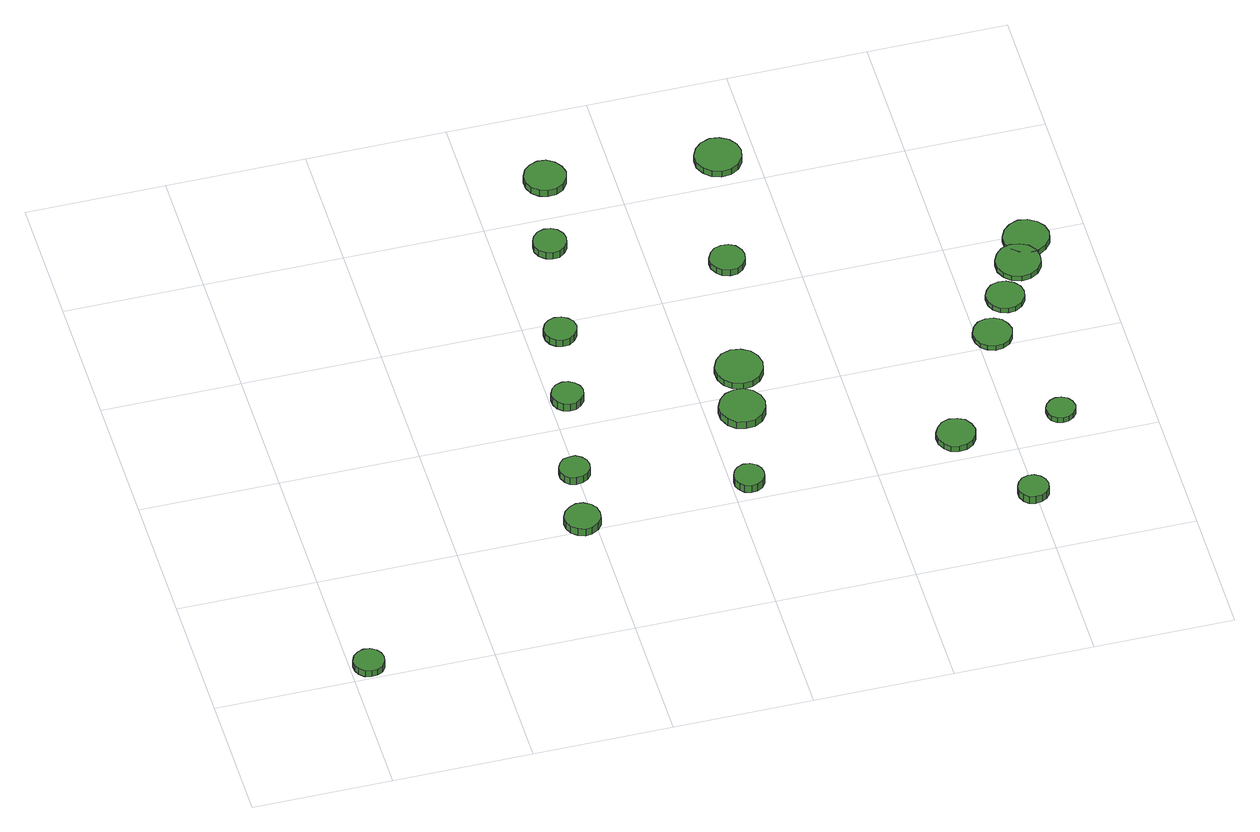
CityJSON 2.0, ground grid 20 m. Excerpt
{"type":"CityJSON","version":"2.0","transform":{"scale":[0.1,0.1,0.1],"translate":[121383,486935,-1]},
"CityObjects":{
"tree1":{"type":"SolitaryVegetationObject","attributes":{"function":"something"},"geometry":[{"type":"MultiSurface","lod":"1","boundaries":[[[0,1,2,3,4,5,6,7,8,9,10,11,12,13,14]],[[15,16,17,18,19,20,21,22,23,24,25,26,27,28,29]],[[0,29,28,1]],[[1,28,27,2]],[[2,27,26,3]],[[3,26,25,4]],[[4,25,24,5]],[[5,24,23,6]],[[6,23,22,7]],[[7,22,21,8]],[[8,21,20,9]],[[9,20,19,10]],[[10,19,18,11]],[[11,18,17,12]],[[12,17,16,13]],[[13,16,15,14]],[[14,15,29,0]]]}]},
"tree2":{"type":"SolitaryVegetationObject","attributes":{"function":"something"},"geometry":[{"type":"MultiSurface","lod":"1","boundaries":[[[30,31,32,33,34,35,36,37,38,39,40,41,42,43,44]],[[45,46,47,48,49,50,51,52,53,54,55,56,57,58,59]],[[30,59,58,31]],[[31,58,57,32]],[[32,57,56,33]],[[33,56,55,34]],[[34,55,54,35]],[[35,54,53,36]],[[36,53,52,37]],[[37,52,51,38]],[[38,51,50,39]],[[39,50,49,40]],[[40,49,48,41]],[[41,48,47,42]],[[42,47,46,43]],[[43,46,45,44]],[[44,45,59,30]]]}]},
"tree3":{"type":"SolitaryVegetationObject","attributes":{"function":"something"},"geometry":[{"type":"MultiSurface","lod":"1","boundaries":[[[60,61,62,63,64,65,66,67,68,69,70,71,72,73,74]],[[75,76,77,78,79,80,81,82,83,84,85,86,87,88,89]],[[60,89,88,61]],[[61,88,87,62]],[[62,87,86,63]],[[63,86,85,64]],[[64,85,84,65]],[[65,84,83,66]],[[66,83,82,67]],[[67,82,81,68]],[[68,81,80,69]],[[69,80,79,70]],[[70,79,78,71]],[[71,78,77,72]],[[72,77,76,73]],[[73,76,75,74]],[[74,75,89,60]]]}]},
"tree4":{"type":"SolitaryVegetationObject","attributes":{"function":"something"},"geometry":[{"type":"MultiSurface","lod":"1","boundaries":[[[90,91,92,93,94,95,96,97,98,99,100,101,102,103,104]],[[105,106,107,108,109,110,111,112,113,114,115,116,117,118,119]],[[90,119,118,91]],[[91,118,117,92]],[[92,117,116,93]],[[93,116,115,94]],[[94,115,114,95]],[[95,114,113,96]],[[96,113,112,97]],[[97,112,111,98]],[[98,111,110,99]],[[99,110,109,100]],[[100,109,108,101]],[[101,108,107,102]],[[102,107,106,103]],[[103,106,105,104]],[[104,105,119,90]]]}]},
"tree5":{"type":"SolitaryVegetationObject","attributes":{"function":"something"},"geometry":[{"type":"MultiSurface","lod":"1","boundaries":[[[120,121,122,123,124,125,126,127,128,129,130,131,132,133,134]],[[135,136,137,138,139,140,141,142,143,144,145,146,147,148,149]],[[120,149,148,121]],[[121,148,147,122]],[[122,147,146,123]],[[123,146,145,124]],[[124,145,144,125]],[[125,144,143,126]],[[126,143,142,127]],[[127,142,141,128]],[[128,141,140,129]],[[129,140,139,130]],[[130,139,138,131]],[[131,138,137,132]],[[132,137,136,133]],[[133,136,135,134]],[[134,135,149,120]]]}]},
"tree6":{"type":"SolitaryVegetationObject","attributes":{"function":"something"},"geometry":[{"type":"MultiSurface","lod":"1","boundaries":[[[150,151,152,153,154,155,156,157,158,159,160,161,162,163,164]],[[165,166,167,168,169,170,171,172,173,174,175,176,177,178,179]],[[150,179,178,151]],[[151,178,177,152]],[[152,177,176,153]],[[153,176,175,154]],[[154,175,174,155]],[[155,174,173,156]],[[156,173,172,157]],[[157,172,171,158]],[[158,171,170,159]],[[159,170,169,160]],[[160,169,168,161]],[[161,168,167,162]],[[162,167,166,163]],[[163,166,165,164]],[[164,165,179,150]]]}]},
"tree7":{"type":"SolitaryVegetationObject","attributes":{"function":"something"},"geometry":[{"type":"MultiSurface","lod":"1","boundaries":[[[180,181,182,183,184,185,186,187,188,189,190,191,192,193,194]],[[195,196,197,198,199,200,201,202,203,204,205,206,207,208,209]],[[180,209,208,181]],[[181,208,207,182]],[[182,207,206,183]],[[183,206,205,184]],[[184,205,204,185]],[[185,204,203,186]],[[186,203,202,187]],[[187,202,201,188]],[[188,201,200,189]],[[189,200,199,190]],[[190,199,198,191]],[[191,198,197,192]],[[192,197,196,193]],[[193,196,195,194]],[[194,195,209,180]]]}]},
"tree8":{"type":"SolitaryVegetationObject","attributes":{"function":"something"},"geometry":[{"type":"MultiSurface","lod":"1","boundaries":[[[210,211,212,213,214,215,216,217,218,219,220,221,222,223,224]],[[225,226,227,228,229,230,231,232,233,234,235,236,237,238,239]],[[210,239,238,211]],[[211,238,237,212]],[[212,237,236,213]],[[213,236,235,214]],[[214,235,234,215]],[[215,234,233,216]],[[216,233,232,217]],[[217,232,231,218]],[[218,231,230,219]],[[219,230,229,220]],[[220,229,228,221]],[[221,228,227,222]],[[222,227,226,223]],[[223,226,225,224]],[[224,225,239,210]]]}]},
"tree9":{"type":"SolitaryVegetationObject","attributes":{"function":"something"},"geometry":[{"type":"MultiSurface","lod":"1","boundaries":[[[240,241,242,243,244,245,246,247,248,249,250,251,252,253,254]],[[255,256,257,258,259,260,261,262,263,264,265,266,267,268,269]],[[240,269,268,241]],[[241,268,267,242]],[[242,267,266,243]],[[243,266,265,244]],[[244,265,264,245]],[[245,264,263,246]],[[246,263,262,247]],[[247,262,261,248]],[[248,261,260,249]],[[249,260,259,250]],[[250,259,258,251]],[[251,258,257,252]],[[252,257,256,253]],[[253,256,255,254]],[[254,255,269,240]]]}]},
"tree10":{"type":"SolitaryVegetationObject","attributes":{"function":"something"},"geometry":[{"type":"MultiSurface","lod":"1","boundaries":[[[270,271,272,273,274,275,276,277,278,279,280,281,282,283,284]],[[285,286,287,288,289,290,291,292,293,294,295,296,297,298,299]],[[270,299,298,271]],[[271,298,297,272]],[[272,297,296,273]],[[273,296,295,274]],[[274,295,294,275]],[[275,294,293,276]],[[276,293,292,277]],[[277,292,291,278]],[[278,291,290,279]],[[279,290,289,280]],[[280,289,288,281]],[[281,288,287,282]],[[282,287,286,283]],[[283,286,285,284]],[[284,285,299,270]]]}]},
"tree11":{"type":"SolitaryVegetationObject","attributes":{"function":"something"},"geometry":[{"type":"MultiSurface","lod":"1","boundaries":[[[300,301,302,303,304,305,306,307,308,309,310,311,312,313,314]],[[315,316,317,318,319,320,321,322,323,324,325,326,327,328,329]],[[300,329,328,301]],[[301,328,327,302]],[[302,327,326,303]],[[303,326,325,304]],[[304,325,324,305]],[[305,324,323,306]],[[306,323,322,307]],[[307,322,321,308]],[[308,321,320,309]],[[309,320,319,310]],[[310,319,318,311]],[[311,318,317,312]],[[312,317,316,313]],[[313,316,315,314]],[[314,315,329,300]]]}]},
"tree12":{"type":"SolitaryVegetationObject","attributes":{"function":"something"},"geometry":[{"type":"MultiSurface","lod":"1","boundaries":[[[330,331,332,333,334,335,336,337,338,339,340,341,342,343,344]],[[345,346,347,348,349,350,351,352,353,354,355,356,357,358,359]],[[330,359,358,331]],[[331,358,357,332]],[[332,357,356,333]],[[333,356,355,334]],[[334,355,354,335]],[[335,354,353,336]],[[336,353,352,337]],[[337,352,351,338]],[[338,351,350,339]],[[339,350,349,340]],[[340,349,348,341]],[[341,348,347,342]],[[342,347,346,343]],[[343,346,345,344]],[[344,345,359,330]]]}]},
"tree13":{"type":"SolitaryVegetationObject","attributes":{"function":"something"},"geometry":[{"type":"MultiSurface","lod":"1","boundaries":[[[360,361,362,363,364,365,366,367,368,369,370,371,372,373,374]],[[375,376,377,378,379,380,381,382,383,384,385,386,387,388,389]],[[360,389,388,361]],[[361,388,387,362]],[[362,387,386,363]],[[363,386,385,364]],[[364,385,384,365]],[[365,384,383,366]],[[366,383,382,367]],[[367,382,381,368]],[[368,381,380,369]],[[369,380,379,370]],[[370,379,378,371]],[[371,378,377,372]],[[372,377,376,373]],[[373,376,375,374]],[[374,375,389,360]]]}]},
"tree14":{"type":"SolitaryVegetationObject","attributes":{"function":"something"},"geometry":[{"type":"MultiSurface","lod":"1","boundaries":[[[390,391,392,393,394,395,396,397,398,399,400,401,402,403,404]],[[405,406,407,408,409,410,411,412,413,414,415,416,417,418,419]],[[390,419,418,391]],[[391,418,417,392]],[[392,417,416,393]],[[393,416,415,394]],[[394,415,414,395]],[[395,414,413,396]],[[396,413,412,397]],[[397,412,411,398]],[[398,411,410,399]],[[399,410,409,400]],[[400,409,408,401]],[[401,408,407,402]],[[402,407,406,403]],[[403,406,405,404]],[[404,405,419,390]]]}]},
"tree15":{"type":"SolitaryVegetationObject","attributes":{"function":"something"},"geometry":[{"type":"MultiSurface","lod":"1","boundaries":[[[420,421,422,423,424,425,426,427,428,429,430,431,432,433,434]],[[435,436,437,438,439,440,441,442,443,444,445,446,447,448,449]],[[420,449,448,421]],[[421,448,447,422]],[[422,447,446,423]],[[423,446,445,424]],[[424,445,444,425]],[[425,444,443,426]],[[426,443,442,427]],[[427,442,441,428]],[[428,441,440,429]],[[429,440,439,430]],[[430,439,438,431]],[[431,438,437,432]],[[432,437,436,433]],[[433,436,435,434]],[[434,435,449,420]]]}]},
"tree16":{"type":"SolitaryVegetationObject","attributes":{"function":"something"},"geometry":[{"type":"MultiSurface","lod":"1","boundaries":[[[450,451,452,453,454,455,456,457,458,459,460,461,462,463,464]],[[465,466,467,468,469,470,471,472,473,474,475,476,477,478,479]],[[450,479,478,451]],[[451,478,477,452]],[[452,477,476,453]],[[453,476,475,454]],[[454,475,474,455]],[[455,474,473,456]],[[456,473,472,457]],[[457,472,471,458]],[[458,471,470,459]],[[459,470,469,460]],[[460,469,468,461]],[[461,468,467,462]],[[462,467,466,463]],[[463,466,465,464]],[[464,465,479,450]]]}]},
"tree17":{"type":"SolitaryVegetationObject","attributes":{"function":"something"},"geometry":[{"type":"MultiSurface","lod":"1","boundaries":[[[480,481,482,483,484,485,486,487,488,489,490,491,492,493,494]],[[495,496,497,498,499,500,501,502,503,504,505,506,507,508,509]],[[480,509,508,481]],[[481,508,507,482]],[[482,507,506,483]],[[483,506,505,484]],[[484,505,504,485]],[[485,504,503,486]],[[486,503,502,487]],[[487,502,501,488]],[[488,501,500,489]],[[489,500,499,490]],[[490,499,498,491]],[[491,498,497,492]],[[492,497,496,493]],[[493,496,495,494]],[[494,495,509,480]]]}]},
"tree18":{"type":"SolitaryVegetationObject","attributes":{"function":"something"},"geometry":[{"type":"MultiSurface","lod":"1","boundaries":[[[510,511,512,513,514,515,516,517,518,519,520,521,522,523,524]],[[525,526,527,528,529,530,531,532,533,534,535,536,537,538,539]],[[510,539,538,511]],[[511,538,537,512]],[[512,537,536,513]],[[513,536,535,514]],[[514,535,534,515]],[[515,534,533,516]],[[516,533,532,517]],[[517,532,531,518]],[[518,531,530,519]],[[519,530,529,520]],[[520,529,528,521]],[[521,528,527,522]],[[522,527,526,523]],[[523,526,525,524]],[[524,525,539,510]]]}]},
"tree19":{"type":"SolitaryVegetationObject","attributes":{"function":"something"},"geometry":[{"type":"MultiSurface","lod":"1","boundaries":[[[540,541,542,543,544,545,546,547,548,549,550,551,552,553,554]],[[555,556,557,558,559,560,561,562,563,564,565,566,567,568,569]],[[540,569,568,541]],[[541,568,567,542]],[[542,567,566,543]],[[543,566,565,544]],[[544,565,564,545]],[[545,564,563,546]],[[546,563,562,547]],[[547,562,561,548]],[[548,561,560,549]],[[549,560,559,550]],[[550,559,558,551]],[[551,558,557,552]],[[552,557,556,553]],[[553,556,555,554]],[[554,555,569,540]]]}]}
},
"vertices":[
[49,25,17],[47,34,17],[42,41,17],[34,46,17],[25,47,17],[16,44,17],[9,38,17],[5,29,17],[5,20,17],[9,12,17],[16,5,17],[25,3,17],[34,4,17],[42,8,17],[47,16,17],[47,16,6],[42,8,6],[34,4,6],[25,3,6],[16,5,6],[9,12,6],[5,20,6],[5,29,6],[9,38,6],[16,44,6],[25,47,6],[34,46,6],[42,41,6],[47,34,6],[49,25,6],
[406,208,28],[404,219,28],[398,227,28],[388,233,28],[378,234,28],[368,230,28],[360,223,28],[355,213,28],[355,203,28],[360,193,28],[368,186,28],[378,182,28],[388,183,28],[398,189,28],[404,197,28],[404,197,15],[398,189,15],[388,183,15],[378,182,15],[368,186,15],[360,193,15],[355,203,15],[355,213,15],[360,223,15],[368,230,15],[378,234,15],[388,233,15],[398,227,15],[404,219,15],[406,208,15],
[418,308,23],[416,317,23],[411,324,23],[403,329,23],[394,329,23],[385,327,23],[379,321,23],[375,313,23],[375,304,23],[379,295,23],[385,289,23],[394,287,23],[403,288,23],[411,292,23],[416,299,23],[416,299,10],[411,292,10],[403,288,10],[394,287,10],[385,289,10],[379,295,10],[375,304,10],[375,313,10],[379,321,10],[385,327,10],[394,329,10],[403,329,10],[411,324,10],[416,317,10],[418,308,10],
[448,454,19],[446,463,19],[440,470,19],[432,475,19],[423,476,19],[414,473,19],[407,467,19],[403,458,19],[403,449,19],[407,440,19],[414,434,19],[423,431,19],[432,432,19],[440,437,19],[446,444,19],[446,444,6],[440,437,6],[432,432,6],[423,431,6],[414,434,6],[407,440,6],[403,449,6],[403,458,6],[407,467,6],[414,473,6],[423,476,6],[432,475,6],[440,470,6],[446,463,6],[448,454,6],
[472,578,18],[470,588,18],[464,595,18],[456,600,18],[446,601,18],[437,598,18],[430,592,18],[426,583,18],[426,573,18],[430,564,18],[437,558,18],[446,555,18],[456,556,18],[464,561,18],[470,569,18],[470,569,6],[464,561,6],[456,556,6],[446,555,6],[437,558,6],[430,564,6],[426,573,6],[426,583,6],[430,592,6],[437,598,6],[446,601,6],[456,600,6],[464,595,6],[470,588,6],[472,578,6],
[646,231,23],[644,240,23],[639,247,23],[631,252,23],[622,253,23],[613,250,23],[607,244,23],[603,235,23],[603,226,23],[607,218,23],[613,212,23],[622,209,23],[631,210,23],[639,215,23],[644,222,23],[644,222,10],[639,215,10],[631,210,10],[622,209,10],[613,212,10],[607,218,10],[603,226,10],[603,235,10],[607,244,10],[613,250,10],[622,253,10],[631,252,10],[639,247,10],[644,240,10],[646,231,10],
[503,747,18],[501,757,18],[495,765,18],[487,770,18],[477,771,18],[468,768,18],[460,761,18],[456,752,18],[456,742,18],[460,733,18],[468,726,18],[477,723,18],[487,724,18],[495,729,18],[501,737,18],[501,737,6],[495,729,6],[487,724,6],[477,723,6],[468,726,6],[460,733,6],[456,742,6],[456,752,6],[460,761,6],[468,768,6],[477,771,6],[487,770,6],[495,765,6],[501,757,6],[503,747,6],
[684,368,19],[681,381,19],[673,392,19],[661,399,19],[648,400,19],[635,396,19],[625,387,19],[619,374,19],[619,361,19],[625,348,19],[635,339,19],[648,335,19],[661,336,19],[673,343,19],[681,354,19],[681,354,6],[673,343,6],[661,336,6],[648,335,6],[635,339,6],[625,348,6],[619,361,6],[619,374,6],[625,387,6],[635,396,6],[648,400,6],[661,399,6],[673,392,6],[681,381,6],[684,368,6],
[536,871,18],[533,883,18],[526,893,18],[515,900,18],[503,901,18],[491,897,18],[482,889,18],[477,878,18],[477,865,18],[482,854,18],[491,846,18],[503,842,18],[515,843,18],[526,849,18],[533,859,18],[533,859,6],[526,849,6],[515,843,6],[503,842,6],[491,846,6],[482,854,6],[477,865,6],[477,878,6],[482,889,6],[491,897,6],[503,901,6],[515,900,6],[526,893,6],[533,883,6],[536,871,6],
[701,444,17],[698,458,17],[690,469,17],[678,476,17],[664,478,17],[650,474,17],[640,464,17],[634,451,17],[634,437,17],[640,424,17],[650,415,17],[664,410,17],[678,412,17],[690,419,17],[698,430,17],[698,430,6],[690,419,6],[678,412,6],[664,410,6],[650,415,6],[640,424,6],[634,437,6],[634,451,6],[640,464,6],[650,474,6],[664,478,6],[678,476,6],[690,469,6],[698,458,6],[701,444,6],
[732,653,17],[730,663,17],[724,672,17],[715,677,17],[704,678,17],[694,675,17],[687,668,17],[682,658,17],[682,648,17],[687,638,17],[694,631,17],[704,628,17],[715,629,17],[724,634,17],[730,643,17],[730,643,6],[724,634,6],[715,629,6],[704,628,6],[694,631,6],[687,638,6],[682,648,6],[682,658,6],[687,668,6],[694,675,6],[704,678,6],[715,677,6],[724,672,6],[730,663,6],[732,653,6],
[950,242,17],[947,253,17],[941,263,17],[931,268,17],[919,270,17],[908,266,17],[900,258,17],[895,248,17],[895,236,17],[900,226,17],[908,218,17],[919,215,17],[931,216,17],[941,222,17],[947,231,17],[947,231,7],[941,222,7],[931,216,7],[919,215,7],[908,218,7],[900,226,7],[895,236,7],[895,248,7],[900,258,7],[908,266,7],[919,270,7],[931,268,7],[941,263,7],[947,253,7],[950,242,7],
[780,850,17],[777,863,17],[769,874,17],[757,881,17],[743,883,17],[730,878,17],[720,869,17],[714,857,17],[714,843,17],[720,830,17],[730,821,17],[743,817,17],[757,818,17],[769,825,17],[777,836,17],[777,836,6],[769,825,6],[757,818,6],[743,817,6],[730,821,6],[720,830,6],[714,843,6],[714,857,6],[720,869,6],[730,878,6],[743,883,6],[757,881,6],[769,874,6],[777,863,6],[780,850,6],
[1018,108,23],[1016,117,23],[1011,124,23],[1003,129,23],[994,130,23],[985,127,23],[979,121,23],[975,113,23],[975,104,23],[979,95,23],[985,89,23],[994,87,23],[1003,88,23],[1011,92,23],[1016,99,23],[1016,99,10],[1011,92,10],[1003,88,10],[994,87,10],[985,89,10],[979,95,10],[975,104,10],[975,113,10],[979,121,10],[985,127,10],[994,130,10],[1003,129,10],[1011,124,10],[1016,117,10],[1018,108,10],
[1050,421,14],[1047,432,14],[1041,441,14],[1031,447,14],[1019,448,14],[1008,445,14],[1000,437,14],[995,426,14],[995,415,14],[1000,404,14],[1008,397,14],[1019,393,14],[1031,394,14],[1041,400,14],[1047,409,14],[1047,409,6],[1041,400,6],[1031,394,6],[1019,393,6],[1008,397,6],[1000,404,6],[995,415,6],[995,426,6],[1000,437,6],[1008,445,6],[1019,448,6],[1031,447,6],[1041,441,6],[1047,432,6],[1050,421,6],
[1095,252,16],[1093,261,16],[1088,268,16],[1080,272,16],[1072,273,16],[1064,270,16],[1057,264,16],[1054,257,16],[1054,248,16],[1057,240,16],[1064,234,16],[1072,232,16],[1080,233,16],[1088,237,16],[1093,244,16],[1093,244,7],[1088,237,7],[1080,233,7],[1072,232,7],[1064,234,7],[1057,240,7],[1054,248,7],[1054,257,7],[1057,264,7],[1064,270,7],[1072,273,7],[1080,272,7],[1088,268,7],[1093,261,7],[1095,252,7],
[1085,486,14],[1083,497,14],[1076,506,14],[1066,512,14],[1055,513,14],[1044,510,14],[1036,502,14],[1031,492,14],[1031,480,14],[1036,470,14],[1044,462,14],[1055,459,14],[1066,460,14],[1076,466,14],[1083,475,14],[1083,475,6],[1076,466,6],[1066,460,6],[1055,459,6],[1044,462,6],[1036,470,6],[1031,480,6],[1031,492,6],[1036,502,6],[1044,510,6],[1055,513,6],[1066,512,6],[1076,506,6],[1083,497,6],[1085,486,6],
[1124,546,15],[1122,559,15],[1114,570,15],[1102,576,15],[1089,578,15],[1076,574,15],[1067,565,15],[1061,553,15],[1061,539,15],[1067,527,15],[1076,518,15],[1089,514,15],[1102,515,15],[1114,522,15],[1122,533,15],[1122,533,6],[1114,522,6],[1102,515,6],[1089,514,6],[1076,518,6],[1067,527,6],[1061,539,6],[1061,553,6],[1067,565,6],[1076,574,6],[1089,578,6],[1102,576,6],[1114,570,6],[1122,559,6],[1124,546,6],
[1148,588,15],[1145,601,15],[1137,612,15],[1125,619,15],[1112,621,15],[1099,616,15],[1089,607,15],[1083,595,15],[1083,581,15],[1089,569,15],[1099,560,15],[1112,556,15],[1125,557,15],[1137,564,15],[1145,575,15],[1145,575,6],[1137,564,6],[1125,557,6],[1112,556,6],[1099,560,6],[1089,569,6],[1083,581,6],[1083,595,6],[1089,607,6],[1099,616,6],[1112,621,6],[1125,619,6],[1137,612,6],[1145,601,6],[1148,588,6]
]}
